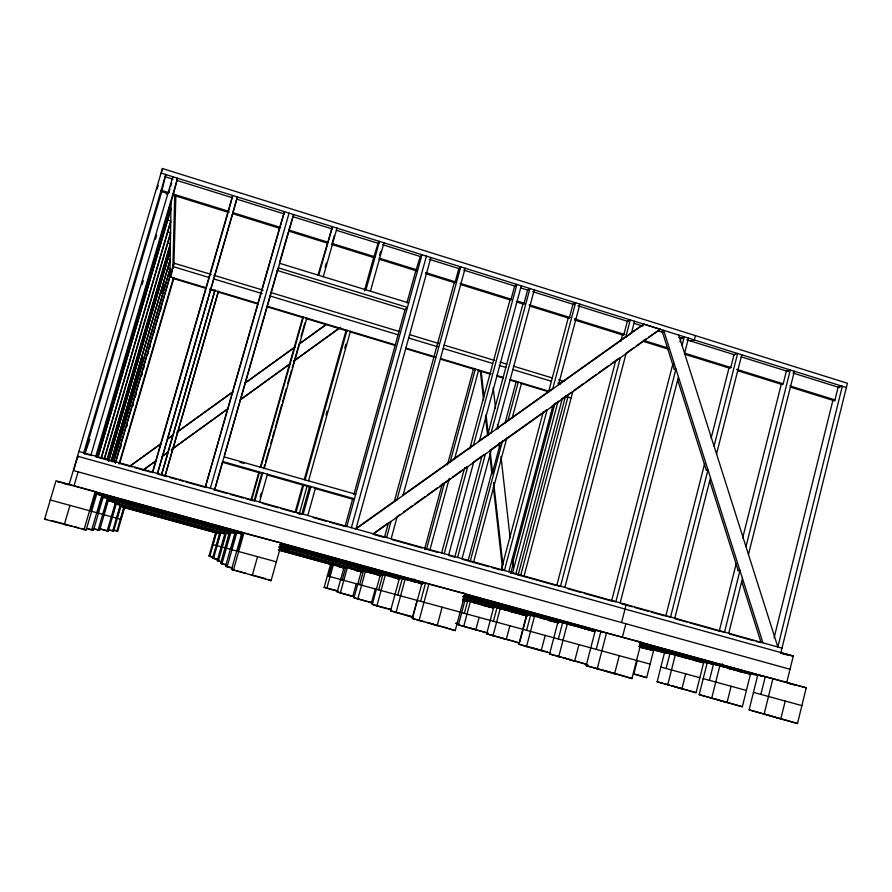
<?xml version="1.0" encoding="UTF-8"?>
<svg xmlns="http://www.w3.org/2000/svg" width="892" height="892" viewBox="0 0 892 892"><rect width="100%" height="100%" fill="white"/><g stroke="black" fill="none" stroke-linecap="round" stroke-linejoin="round"><path stroke-width="1.34" d="M166.458 194.222L166.458 193.096M169.893 277.367L171.03 201.447M174.754 194.902L172.858 268.537L173.516 266.262M173.416 278.538L173.438 277.903L119.026 463.996M173.851 265.136L175.869 195.894M228.162 212.285L232.734 195.482L152.499 472.046M214.727 291.004L214.849 290.402L161.586 474.366M218.205 292.052L218.339 291.461L165.143 475.369M786.755 682.547L793.278 656.021L77.481 456.18L78.385 456.949M785.216 701.056L780.812 718.974L765.481 714.302M761.701 675.991L757.787 674.909L749.124 709.865L797.493 723.501L806.245 687.765L772.918 678.567L721.472 666.313L722.152 663.626M774.1 637.813L832.905 400.33L834.968 399.917L838.123 387.173L842.304 386.269L777.846 646.99L678.79 335.091M760.876 694.4L765.258 676.716M764.054 714.425L772.918 678.567M780.89 652.565L847.4 383.259L162.4 168.499L69.108 484.601M731.106 686.26L727.025 702.595L699.183 694.612L707.222 662.678M699.183 694.612L742.356 706.765L750.462 674.174L719.844 665.733L676.983 655.542L677.619 653.056M719.264 631.123L736.201 563.677M742.646 538.054L781.269 384.274L783.187 383.816L786.409 370.994L790.29 369.99L745.968 546.64M709.408 680.328L713.455 664.183M711.649 698.425L719.844 665.733M728.731 633.253L742.467 578.417M748.466 554.49L794.382 371.273M685.692 673.85L681.901 688.858L671.063 685.558L696.072 692.705L703.61 662.756L639.943 645.384M665.755 616.16L704.602 463.773M711.125 438.15L728.998 368.017L730.76 367.504L734.049 354.626L737.628 353.5L714.046 446.123M696.072 692.705L657.136 681.778L664.607 652.375M674.798 618.167L710.489 477.777M716.544 453.983L741.765 354.804M666.123 668.498L669.903 653.658M667.684 685L675.3 654.962L639.464 646.455M631.926 678.578L641.225 642.24L595.377 630.12L586.178 665.644L631.926 678.578L620.107 674.854M637.267 660.615L633.799 674.151L646.667 677.652L653.568 650.625L639.419 646.733M611.577 601.007L672.936 363.691M680.027 341.926L681.031 338.046L684.298 336.819L682.068 345.427M597.149 669.145L606.571 632.684M620.185 602.881L678.466 376.97M684.565 353.299L688.479 338.124M621.568 622.527L626.184 604.564L621.78 603.862L632.439 606.85M695.448 335.626L694.344 339.963L690.609 341.313M625.861 623.72L622.393 637.211L73.969 485.939L78.161 471.723M619.26 655.653L614.566 673.873L603.182 670.26L610.987 672.378M578.941 644.637L574.626 661.217L565.149 658.218M596.257 649.354L600.907 631.38M620.375 357.759L560.522 586.189L557.979 585.843M624.344 337.644L625.805 337.02L630.287 319.916L627.355 321.254L623.932 334.277L622.493 334.901L620.732 341.603M564.87 587.404L626.028 353.723M634.535 321.243L631.458 332.995L625.805 337.02M587.861 664.808L549.572 653.981L558.046 621.568L595.109 631.346M558.37 639.007L562.64 622.627M558.693 656.891L567.357 623.698M526.536 646.644L518.832 644.191L526.681 614.387L534.542 616.194L526.536 646.644L550.542 653.167M519.846 641.839L523.136 629.384L459.837 612.09M523.459 628.146L526.737 615.714L493.811 606.95L486.664 633.855L519.523 643.076L512.722 640.935M526.615 630.332L530.573 615.279M541.6 615.558L540.942 618.067L558.381 622.081M556.72 585.665L615.803 360.379M545.213 635.416L541.221 650.636L533.215 648.105L547.554 651.996M493.399 621.256L497 607.675M508.83 571.739L552.862 405.949M558.437 384.943L579.9 304.139M492.975 635.862L500.256 608.422M512.621 562.841L555.025 403.117M510.67 573.422L513.112 564.257L512.264 564.179M512.421 573.378L558.08 401.266M515.71 574.292L562.384 398.2M518.085 575.24L565.528 396.171M520.627 575.663L567.936 396.973L566.977 397.297M509.901 625.76L506.266 639.475L499.71 637.401M523.905 576.589L572.798 391.755M463.673 626.541L470.352 601.565L465.011 600.338L458.432 624.868L487.935 633.142L458.432 624.868M474.455 602.78L475.157 600.126M479.149 617.364L475.826 629.841L470.374 628.124M543.25 411.892L501.148 570.122L504.426 570.501L547.075 410.075L545.848 410.465M548.602 391.778L568.226 318.02L569.509 317.34L572.987 304.261L575.596 302.801L552.672 389.046L551.423 389.503M454.764 557.154L481.814 456.671M487.589 435.24L522.946 303.938L524.083 303.213L527.618 290.067L529.96 288.506L491.124 432.821L490.076 433.144M442.131 607.184L437.136 625.727L430.111 623.296M457.607 557.4L485.404 454.106M462.056 558.648L491.291 449.902L490.232 450.17M497 428.639L534.297 289.867M468.311 559.953L491.748 472.593L492.54 472.448L499.743 445.599L498.94 445.799L499.665 443.112M505.073 422.942L516.267 381.252M470.129 561.637L502.497 440.983M507.882 420.879L518.308 381.999L517.46 382.356M455.21 630.633L465.111 593.659L422.206 582.364L412.416 618.49L455.21 630.633L448.977 628.503M473.451 562.562L506.846 437.927M512.231 417.824L521.575 382.98L520.716 383.337M464.353 613.317L467.653 600.952M429.777 550.442L449.334 478.279M454.396 459.57L478.658 370.024L477.9 370.425M422.295 583.714L399.527 577.882L390.562 610.797L412.55 617.208L417.11 600.361M420.623 601.308L425.573 583.022M418.995 620.799L429.019 583.702M441.495 553.441L464.687 467.598M469.761 448.81L509.99 299.913L511.094 299.166L514.651 286.009L516.903 284.425L473.44 445.398L472.437 445.677M444.205 553.653L467.676 466.75M448.676 554.902L473.596 462.524M521.263 285.786L479.35 441.194L478.324 441.495M397.787 595.076L402.314 578.44L280.188 544.744M396.003 612.715L405.169 578.997M414.211 578.941L413.542 581.439L422.875 583.312M424.547 549.26L442.365 483.587M447.461 464.821L473.641 368.329M426.421 549.505L444.55 482.661M449.992 462.613L475.369 369.032L474.622 369.433M371.395 570.278L370.693 572.854L381.018 574.927M384.43 537.486L388.477 522.723M394.364 501.259L454.296 282.597L455.221 281.794L458.856 268.559L460.751 266.853L396.94 499.81L396.182 499.921M386.604 537.542L390.997 521.486L390.261 521.519M380.995 575.596L361.494 570.534L354.001 597.785L371.473 602.825L375.276 588.932M376.848 605.969L372.265 604.363L380.538 574.136L385.288 575.072L376.848 605.969L390.774 609.76M391.131 538.801L397.052 517.159L396.293 517.215M402.972 495.517L465.167 268.236M378.71 589.868L382.891 574.604M351.381 527.685L426.443 256.115M340.343 592.979L337.232 591.898L344.089 567.078L347.311 567.725L340.343 592.979L352.831 596.38L356.309 583.758M397.297 499.119L355.317 528.978L355.953 528.967L430.892 257.509M342.227 579.9L345.683 567.401M359.654 584.661L363.434 570.913M357.759 599.101L365.397 571.304M326.829 588.241L324.175 587.315L330.531 564.391L333.285 564.937L326.829 588.241L337.087 591.028M328.691 576.21L331.891 564.669M352.819 498.338L345.026 526.458L346.821 526.414L421.983 254.722L420.322 256.517L415.839 270.644L406.942 302.789M353.923 494.313L405.091 309.479L407.41 307.405L278.427 267.868L277.312 270.477L405.057 309.591M326.015 415.092L327.13 411.078M344.747 348.17L345.873 344.156M299.233 514.115L307.082 486.095M308.576 480.766L350.411 331.322L349.954 331.813L395.39 345.527M301.819 514.372L309.491 486.943L310.929 486.486L303.18 514.205M364.36 290.848L373.67 257.532L378.085 243.304L379.468 241.409L365.932 289.811M379.568 255.357L380.683 251.366M307.796 515.498L315.534 487.79M370.448 291.193L383.973 242.825M252.235 575.563L257.554 556.697M271.079 580.67L281.627 543.05L241.944 532.647L231.541 569.408L271.079 580.67L268.302 579.376M295.23 511.83L302.734 485.058M304.239 479.695L345.873 331.099M296.155 511.818L303.637 485.125M305.131 479.785L347.021 330.296L346.575 330.787M231.151 549.483L235.945 532.58M232.377 568.282L227.092 566.855L236.804 532.591L242.066 534.04M251.154 499.553L258.736 472.782M260.252 467.419L302.656 317.753M251.767 499.397L259.36 472.593M260.877 467.23L303.392 317.128L303.057 317.663M237.696 551.256L242.97 532.658M233.325 570.423L244.007 532.669M317.953 275.149L332.46 226.702L318.7 275.305M263.619 468.69L264.746 464.699M265.504 462.045L269.261 448.743M270.767 443.424L271.904 439.433M272.651 436.768L274.535 430.122M275.282 427.458L281.682 404.857M282.441 402.192L286.198 388.89M287.703 383.571L291.472 370.269M292.23 367.615L294.427 360.546M301.072 336.373L304.852 323.015M294.784 359.264L298.764 345.204M264.344 468.222L306.815 318.165L306.469 318.689M260.13 497.056L261.233 493.12M325.123 267.176L326.26 263.162M332.092 243.494L334.366 235.466M259.572 502.006L267.444 474.176M323.261 276.71L336.998 228.118M209.765 556.374L209.029 555.972L215.63 532.803L216.477 532.825L209.765 556.374L213.712 557.455M212.731 544.488L216.054 532.814M213.489 558.47L212.63 557.991L219.778 532.881L220.77 532.903L213.489 558.47L218.629 559.875M216.667 545.558L220.268 532.892M222.164 562.228L217.258 560.6L225.107 532.992L230.337 534.13M221.74 546.93L225.698 533.003M218.306 561.179L226.312 533.015M221.918 563.878L220.681 563.175L229.389 532.513L230.827 532.524L221.918 563.878L225.854 564.948M225.698 548L230.103 532.513M227.092 566.855L225.62 566.007L235.109 532.569L236.804 532.591M279.475 228.24L205.249 487.367L284.481 211.683L279.475 228.24L232.912 213.757M210.356 488.236L289.075 213.121M222.587 461.956L214.582 489.976L293.658 214.559L288.573 231.073M224.494 455.277L277.512 269.774M279.798 261.757L288.194 232.399M152.632 472.66L227.772 213.623M161.653 474.711L168.209 452.066M168.209 451.865L215.117 290.012M165.098 475.971L218.183 292.442M115.358 462.903L169.904 276.52L167.551 275.806M115.436 462.993L173.918 263.129L211.203 274.435M119.985 448.609L120.766 445.944M126.229 427.29L127.01 424.625M132.462 405.983L133.243 403.318M141.427 375.342L142.207 372.678M147.659 354.035L148.44 351.37M153.903 332.727L154.673 330.062M160.136 311.408L160.917 308.743M169.904 277.479L172.903 267.221M120.108 448.81L120.933 446.033M126.396 427.346L127.177 424.681M132.652 405.994L133.432 403.329M135.272 396.996L136.041 394.342M141.494 375.744L142.263 373.079M143.434 369.098L144.214 366.434M147.871 353.946L148.652 351.281M149.655 347.835L150.436 345.182M170.238 277.468L172.479 269.808M170.517 277.178L171.688 273.186M98.075 530.227L107.352 498.517L108.657 499.252L99.592 530.261L93.08 528.867M108.01 498.884L103.427 514.55L121.134 519.423M119.807 463.037L174.029 277.602M99.235 528.811L107.163 530.963L115.469 502.508L107.553 500.323M111.879 516.881L115.982 502.809M107.163 530.963L108.356 530.985L116.495 503.099L115.469 502.508M112.66 531.041L120.186 505.24L121.022 505.719L113.641 531.052L108.701 529.971M116.885 518.252L120.61 505.474M116.897 531.108L123.821 507.336L124.534 507.749L117.733 531.119L113.262 530.116M120.754 519.322L124.178 507.548M172.847 176.75L90.984 454.842L91.753 455.622M168.811 192.694L169.893 188.993M170.628 186.517L171.71 182.815M142.062 284.648L143.244 280.645M155.431 239.234L156.613 235.232M97.919 456.76L170.93 208.327L168.688 207.635M98.131 457.005L170.907 209.352M101.052 458.321L170.74 221.015L167.506 220.023M101.264 458.521L170.718 221.974M104.375 458.31L170.562 232.756L167.451 231.809M104.554 458.521L170.55 233.637M83.959 529.904L95.188 491.615L55.973 480.799L44.6 519.222L86.167 529.948L97.094 492.696L95.188 491.615M90.616 511.027L96.146 492.161M107.107 459.458L170.394 243.639L167.741 242.825M107.296 459.614L170.383 244.453M108.044 460.406L170.327 247.931M108.211 460.607L170.316 248.723M108.545 460.952L170.294 250.295M108.713 461.153L170.283 251.076M111.322 460.417L170.16 259.594L167.64 258.836M111.489 460.551L170.149 260.319M86.602 528.7L91.675 530.082L101.833 495.383L95.266 493.577M112.303 461.443L141.449 361.929M112.448 461.632L141.516 362.375M102.636 495.84L97.618 512.956L104.13 514.751M91.675 530.082L93.493 530.127L103.405 496.275L101.833 495.383M113.685 461.097L170.015 268.693L167.596 267.957M113.83 461.275L170.015 269.373L167.585 268.648M74.003 469.303L77.794 456.448M157.092 189.048L158.174 185.335M69.977 505.374L64.324 524.574L67.067 524.764L51.725 520.605M84.84 453.883L89.869 439.433M142.82 470.229L156.334 460.462M161.965 456.392L167.596 452.311M172.089 449.055L228.385 408.324M240.762 399.371L290.29 363.535M293.669 361.082L339.83 327.687M142.954 470.34L155.375 461.354M162.143 456.448L167.785 452.367M171.175 449.914L227.605 409.082M240.026 400.095L289.688 364.159M294.204 360.892L340.488 327.409M129.329 466.46L160.961 443.636M167.741 438.752L173.382 434.672M176.772 432.23L233.247 391.477M244.542 383.326L295.363 346.642M298.753 344.2L325.859 324.632M130.555 465.814L160.973 443.859M167.741 438.976L173.371 434.917M177.876 431.661L233.08 391.822M245.478 382.869L295.051 347.1M299.556 343.844L325.468 325.145M372.912 533.895L387.652 523.37M397.865 516.089L400.129 514.472M403.541 512.041L412.606 505.563M414.88 503.947L425.083 496.666M427.357 495.038L437.559 487.757M439.834 486.14L450.036 478.848M452.3 477.231L462.513 469.95M464.777 468.333L467.051 466.706M472.715 462.658L484.066 454.563M489.73 450.516L546.439 410.052M552.115 406.005L558.916 401.144M561.191 399.527L571.393 392.235M573.668 390.618L583.87 383.337M586.144 381.72L596.347 374.428M598.61 372.811L608.823 365.53M611.087 363.903L619.026 358.238M625.838 353.388L633.777 347.724M636.041 346.096L646.254 338.815M648.517 337.198L660.292 329.271L643.879 324.164L631.023 332.894M373.603 533.907L660.292 329.271M402.972 495.082L473.317 445.052M478.993 441.016L490.332 432.954M496.008 428.918L551.602 389.38M558.414 384.541L625.348 336.931M355.953 528.967L643.879 324.164M570.189 398.267L571.159 397.943L565.829 396.338M674.341 369.6L675.958 369.087L615.893 601.676L612.659 601.175M353.856 494.592L355.718 494.224L224.383 456.96M706.286 470.106L707.992 469.906L670.561 616.974L666.96 616.372M738.163 570.434L739.97 570.557L724.538 632.071L720.58 631.369M44.6 519.222L46.785 519.445M279.096 546.473L282.095 546.863M279.441 547.041L285.931 547.922M279.263 547.521L289.409 548.926M780.433 653.145L787.19 654.483M783.143 654.014L793.278 656.021M338.191 566.342L344.936 567.691M351.671 569.04L361.104 570.936M393.127 577.347L399.884 578.707M344.948 567.914L339.696 566.844L345.315 568.349M356.778 570.3L362.041 571.359M374.874 573.946L380.65 575.117M396.884 578.384L399.449 578.908M418.95 582.844L422.942 583.647M342.539 567.635L345.204 568.171M355.897 570.345L361.238 571.426M377.472 574.727L380.929 575.429M398.724 579.031L399.36 579.164M420.188 583.39L420.946 583.546M356.231 570.624L361.661 571.739L279.653 549.249M462.513 593.124L465.111 593.659M462.814 600.093L465.524 600.717M473.652 602.591L493.967 607.262M504.404 609.66L527.239 614.911M595.7 630.666L574.024 625.682L463.963 595.343M462.714 600.204L465.579 600.996M478.703 603.884L493.833 607.519M526.737 615.123L510.157 611.276L527.362 616.049M549.517 620.364L557.355 622.181M594.016 631.268L580.948 627.667L595.187 630.912M463.026 600.528L465.736 601.152M482.784 605.099L494.246 607.753M511.897 611.834L512.733 612.024M514.082 612.336L526.146 615.134M549.907 620.631L548.881 620.386L558.414 622.973M553.152 621.367L558.437 622.594M587.181 629.239L595.22 631.101M489.753 607.106L493.588 607.998M520.95 614.365L523.236 614.9M524.407 615.168L526.737 615.714M637.568 641.393L641.225 642.24M638.683 646.377L665.254 652.922M708.359 663.392L681.432 656.858L683.763 657.493M728.608 668.42L758.133 675.59M653.568 650.625L640.344 647.28M695.704 660.827L703.61 662.756M738.498 671.252L750.462 674.174M798.206 685.803L806.245 687.765M212.341 544.376L215.752 545.313M216.21 545.425L224.996 547.822M221.194 546.785L222.309 547.086M225.04 547.822L230.303 549.26M230.37 549.271L237.227 551.144M236.748 551L276.364 561.837M99.291 528.521L108.356 530.985M217.258 560.6L219.778 561.28M354.001 597.785L367.448 601.442M368.797 601.799L372.811 602.892M486.664 633.855L511.417 640.59M633.766 673.85L636.286 674.542M92.98 528.465L99.592 530.261M220.681 563.175L225.81 564.569M372.265 604.363L387.139 608.4M388.377 608.745L390.852 609.414M518.832 644.191L531.911 647.748M657.136 681.778L669.803 685.212M88.163 528.677L93.493 530.127M225.62 566.007L230.783 567.401M390.562 610.797L405.481 614.856M413.431 617.008L406.719 615.19L412.55 617.208M549.572 653.981L571.627 659.968M574.214 660.671L579.387 662.087M715.495 699.049L742.356 706.765M68.338 525.109L72.163 526.146M74.705 526.837L78.529 527.874M81.072 528.566L86.167 529.948M231.541 569.408L246.014 573.333M251.265 574.76L265.682 578.674M412.416 618.49L417.478 619.862M419.998 620.553L423.789 621.579M426.32 622.259L433.891 624.322M436.4 625.002L447.728 628.068M586.178 665.644L601.866 669.903M613.596 673.092L618.803 674.497M749.124 709.865L797.493 723.501M50.298 499.988L91.631 511.306M91.497 511.272L98.454 513.179M327.353 575.842L341.58 579.733M340.666 579.477L358.25 584.293M357.759 584.149L460.172 612.124M554.523 637.958L522.757 629.273M590.838 647.882L553.809 637.758M650.123 664.127L590.783 647.86M699.841 677.719L660.872 667.06M746.414 690.453L703.208 678.634M801.875 705.605L753.461 692.37M115.079 530.394L117.733 531.119M209.029 555.972L212.92 557.021M324.175 587.315L338.046 591.084M456.08 623.218L458.533 623.876M455.879 623.363L458.377 624.043M108.467 529.647L113.641 531.052M212.63 557.991L217.681 559.362M337.232 591.898L352.831 596.38M350.723 595.566L354.403 596.558M101.621 495.528L236.045 532.58M418.471 582.855L421.158 583.602M464.119 595.443L563.588 622.85M580.926 627.634L592.912 630.934M714.146 664.35L639.542 643.79L722.286 666.536M728.731 668.376L731.328 669.089M102.156 495.74L235.834 532.58M280.099 544.778L402.66 578.562M419.24 583.1L421.838 583.814M464.431 595.577L562.406 622.583M640.166 644.013L714.013 664.373M733.213 669.636L743.75 672.535M708.516 663.035L713.734 664.473M103.104 497.468L234.741 533.606M280.043 546.205L399.817 579.242M462.87 596.603L558.481 622.783M107.453 498.762L231.017 532.792M280.668 546.473L382.657 574.559M396.94 578.495L399.438 579.176M463.071 596.759L530.272 615.212M639.475 645.295L669.457 653.557M107.787 500.49L229.411 533.962M279.062 547.744L371.429 573.054M374.584 574.002L380.973 575.719M463.104 598.365L505.017 609.827M640.857 647.28L648.908 649.487M377.572 574.95L380.248 575.686M114.923 503.79L225.241 534.219M463.06 599.736L493.421 608.021M356.956 570.624L362.096 572.04M483.509 605.434L488.794 606.883M119.996 506.288L220.514 533.996M278.928 550.063L344.78 568.104M462.926 600.584L465.557 601.319M122.906 507.18L216.399 532.892M278.226 549.951L332.203 564.736M462.792 600.651L465.724 601.464M116.428 518.129L117.331 518.375M72.754 485.605L57.478 481.502L58.95 482.182M623.72 637.579L796.879 685.435L787.747 683.172M96.537 492.373L243.382 532.881M281.315 543.34L424.614 582.855M464.699 593.916L601.364 631.614M641.515 642.686L765.938 676.995M64.213 483.631L68.16 484.713M97.34 494.291L241.03 533.895M279.976 544.633L414.278 581.651M418.303 582.755L421.715 583.691M581.907 627.845L595.488 631.592M728.965 668.376L731.63 669.111M780.567 652.632L791.304 655.631M790.022 669.268L73.623 470.586M78.875 451.452L781.983 648.149M83.681 453.37L90.493 455.277M95.857 456.771L99.882 457.897M102.569 458.655L115.982 462.402M118.669 463.16L132.083 466.906M134.77 467.653L150.871 472.158M158.921 474.41L166.971 476.663M169.647 477.41L176.36 479.294M179.047 480.041L183.072 481.167M185.748 481.914L205.874 487.545M213.924 489.797L227.337 493.544M230.025 494.302L243.438 498.048M246.125 498.806L252.837 500.68M262.226 503.3L278.326 507.804M281.002 508.552L294.427 512.309M297.103 513.056L301.128 514.182M313.203 517.561L326.617 521.318M329.304 522.065L345.405 526.57M373.581 534.453L384.307 537.452M392.357 539.705L421.883 547.956M424.559 548.703L437.972 552.46M448.709 555.46L454.073 556.965M462.123 559.217L488.961 566.721M491.637 567.468L499.687 569.72M510.425 572.72L514.45 573.846M517.137 574.593L556.039 585.475M568.115 588.854L581.528 592.611M584.215 593.358L611.042 600.862M635.104 607.586L648.417 611.31M651.071 612.057L664.384 615.781M675.032 618.758L687.018 622.114M689.672 622.85L718.963 631.045M729.611 634.022L753.562 640.724M756.226 641.471L760.218 642.586M239.892 462.279L243.917 463.416M262.315 473.585L222.487 462.312L223.056 461.61L354.447 498.806L352.596 499.141L314.095 488.236M267.622 475.09L311.442 487.489M160.326 292.754L162.757 293.49L162.656 285.886M169.904 276.843L205.896 287.703M209.899 288.908L257.888 303.392M267.221 306.212L395.201 344.836M405.86 348.058L435.185 356.912M440.525 358.517L491.18 373.804M496.51 375.421L503.177 377.428M509.834 379.435L548.502 391.109M173.907 278.683L205.929 288.35M209.932 289.554L215.262 291.171M217.938 291.974L257.966 304.049M267.299 306.87L303.325 317.742M306.001 318.544L347.356 331.032M406.072 348.75L434.092 357.201M440.76 359.208L475.458 369.678M478.123 370.492L490.132 374.116M496.799 376.123L503.478 378.141M510.146 380.148L518.152 382.568M520.817 383.37L548.836 391.822M564.848 396.661L567.524 397.464M213.857 275.249L263.118 290.19M271.112 292.621L398.914 331.4M409.573 334.634L438.853 343.532M444.183 345.137L494.77 360.491M500.1 362.107L506.756 364.137M513.413 366.155L552.025 377.873M558.682 379.892L564 381.508M172.914 266.552L208.873 277.445M214.203 279.062L262.148 293.591M270.142 296.01L397.988 334.756M408.647 337.99L437.939 346.865M443.268 348.482L492.54 363.412M499.208 365.43L505.864 367.448M512.521 369.466L551.144 381.174M557.801 383.192L560.466 384.006M637.557 674.887L646.667 677.652M279.72 263.341L408.647 302.923M161.084 190.286L169.056 192.772M173.048 194.01L228.865 211.371M232.845 212.619L280.69 227.493M288.662 229.98L327.208 241.966M332.515 243.616L375.053 256.851M379.033 258.089L417.579 270.075M425.551 272.562L454.786 281.66M460.105 283.31L511.93 299.433M517.248 301.083L525.232 303.57M529.212 304.808L570.434 317.63M574.415 318.868L624.935 334.589M643.556 340.376L667.484 347.824M684.766 353.199L731.295 367.671M736.614 369.321L783.154 383.805M789.799 385.868L835.001 399.928M161.118 191.434L167.763 193.497M173.081 195.158L228.932 212.519M288.763 231.128L327.319 243.115M331.311 244.352L373.86 257.587M379.178 259.238L416.408 270.822M425.718 273.71L454.976 282.809M460.294 284.459L510.826 300.169M516.122 301.819L524.083 304.295M529.38 305.945L569.152 318.31M574.448 319.96L623.497 335.214M643.377 341.391L668.565 349.229M684.476 354.169L729.544 368.184M737.494 370.659L782.563 384.675M790.524 387.15L834.912 400.954M161.062 173.059L846.341 387.529M165.087 176.705L173.048 179.192M177.04 180.44L232.779 197.868M236.759 199.117L284.548 214.058M292.509 216.544L332.326 228.999M336.306 230.248L378.777 243.527M382.757 244.765L419.92 256.394M429.219 259.293L459.737 268.838M463.728 270.086L515.487 286.276M520.794 287.938L528.766 290.424M532.747 291.673L573.913 304.54M577.893 305.789L628.358 321.566M633.666 323.227L642.965 326.137M657.571 330.709L662.879 332.37M678.812 337.354L682.793 338.592M686.784 339.841L734.584 354.793M741.219 356.867L788.439 371.63M793.01 373.057L839.483 387.596M580.681 662.433L586.824 664.373M335.537 590.404L337.421 591.05M368.452 601.788L371.473 602.825M388.366 608.835L390.819 609.682M762.928 642.82L663.659 330.352L662.076 330.988L674.296 369.433M677.664 380.037L706.297 470.162M709.664 480.766L738.308 570.891M741.676 581.495L761.043 642.463M141.103 359.487L141.873 364.828M142.185 355.785L142.921 361.249M493.209 387.552L495.539 408.235M497.401 424.782L497.87 428.918M499.42 442.711L500.044 448.219M500.969 456.492L510.135 537.854M512.465 558.537L513.402 566.911M481.089 370.57L484.033 396.795M486.051 414.747L488.381 435.452M490.087 450.638L492.574 472.727M493.655 482.394L502.965 565.216M480.331 370.96L483.575 399.884M485.438 416.408L487.601 435.686M489.619 453.593L491.938 474.243M493.332 486.642L502.62 569.274M162.4 168.499L162.433 170.918M163.727 282.229L163.805 289.933M173.494 194.155L96.537 456.96L95.823 456.191L177.553 178.222L173.494 194.155M232.99 212.664L157.36 473.975L237.372 196.942L232.99 212.664M261.824 473.451L254.019 501.014L254.911 500.702L262.783 472.86L261.824 473.451M165.778 174.531L83.725 452.813L84.562 453.615L161.786 191.646L165.778 174.531"/></g></svg>
